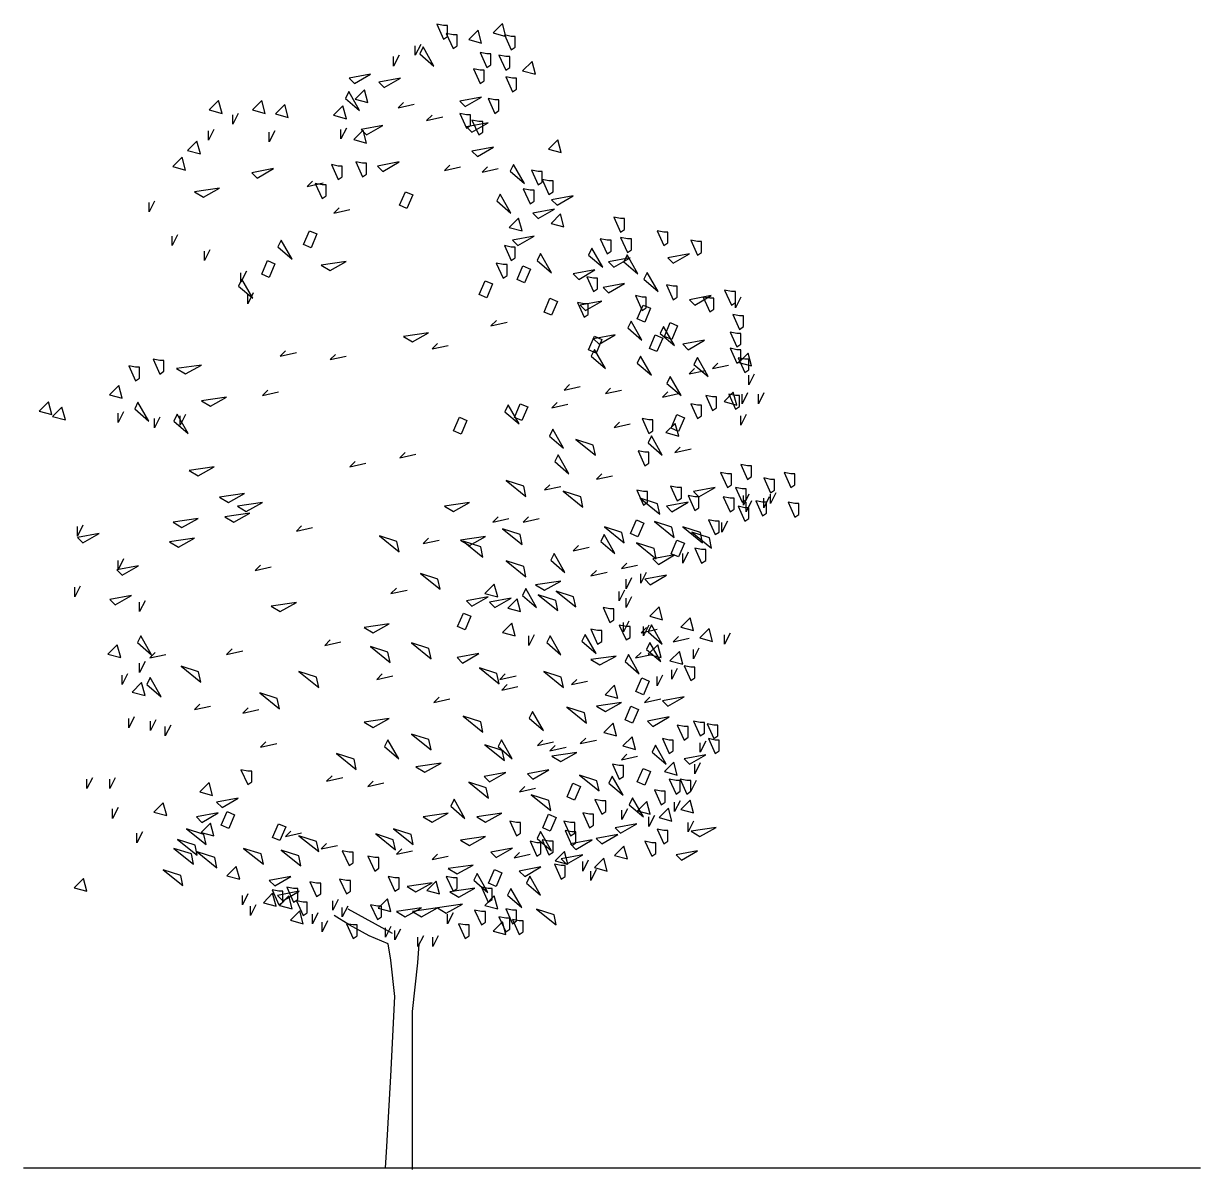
# Model space of a CAD drawing. Header units: millimetres. Extents: x 78 to 127.2, y 151.6 to 179.7.
# Drawn here: x 78 to 90.63, y 166.49 to 178.78 of the extents above; entities that cross this region are included whole.
import ezdxf

# ---------------------------------------------------------------- set-up
doc = ezdxf.new("R2010")
doc.units = ezdxf.units.MM
doc.layers.add('arbre', color=250, linetype='Continuous')

# ---------------------------------------------------------------- blocks, each defined once
blk = doc.blocks.new('arbre1')
at = {"layer": 'arbre'}
for points in [[(221.901, 38.609), (221.973, 38.449), (222.016, 38.478), (222.016, 38.594), (221.973, 38.594)], [(222.379, 38.406), (222.342, 38.543), (222.242, 38.443)], [(222.64, 38.478), (222.603, 38.615), (222.503, 38.515)], [(222.002, 38.507), (222.074, 38.348), (222.118, 38.377), (222.118, 38.493), (222.074, 38.493)], [(222.625, 38.493), (222.698, 38.333), (222.741, 38.362), (222.741, 38.478), (222.698, 38.478)], [(221.752, 38.365), (221.717, 38.291), (221.869, 38.16)], [(222.364, 38.304), (222.437, 38.145), (222.48, 38.174), (222.48, 38.29), (222.437, 38.29)], [(222.567, 38.275), (222.64, 38.116), (222.683, 38.145), (222.683, 38.261), (222.64, 38.261)], [(222.292, 38.131), (222.364, 37.971), (222.408, 38), (222.408, 38.116), (222.364, 38.116)], [(222.959, 38.073), (222.922, 38.21), (222.821, 38.109)], [(220.958, 38.029), (221.016, 37.971), (221.19, 38.073)], [(221.277, 37.986), (221.335, 37.928), (221.509, 38.029)], [(222.64, 38.044), (222.712, 37.884), (222.756, 37.913), (222.756, 38.029), (222.712, 38.029)], [(220.955, 37.887), (220.919, 37.813), (221.072, 37.682)], [(221.161, 37.768), (221.125, 37.906), (221.024, 37.805)], [(219.596, 37.652), (219.559, 37.79), (219.459, 37.689)], [(220.06, 37.652), (220.023, 37.79), (219.923, 37.689)], [(222.147, 37.783), (222.205, 37.725), (222.379, 37.826)], [(222.451, 37.812), (222.524, 37.652), (222.567, 37.681), (222.567, 37.797), (222.524, 37.797)], [(220.306, 37.609), (220.27, 37.746), (220.169, 37.646)], [(220.93, 37.595), (220.893, 37.732), (220.792, 37.631)], [(222.147, 37.652), (222.219, 37.493), (222.263, 37.522), (222.263, 37.638), (222.219, 37.638)], [(221.089, 37.479), (221.147, 37.421), (221.321, 37.522)], [(222.219, 37.508), (222.277, 37.45), (222.451, 37.551)], [(222.277, 37.58), (222.35, 37.421), (222.393, 37.45), (222.393, 37.566), (222.35, 37.566)], [(221.147, 37.334), (221.11, 37.471), (221.01, 37.37)], [(219.364, 37.218), (219.327, 37.355), (219.227, 37.255)], [(222.277, 37.247), (222.335, 37.189), (222.509, 37.29)], [(223.234, 37.232), (223.197, 37.369), (223.097, 37.269)], [(219.205, 37.044), (219.168, 37.181), (219.068, 37.081)], [(221.031, 37.131), (221.103, 36.972), (221.147, 37.001), (221.147, 37.116), (221.103, 37.116)], [(221.263, 37.087), (221.321, 37.03), (221.495, 37.131)], [(219.915, 37.015), (219.973, 36.957), (220.147, 37.059)], [(220.77, 37.102), (220.843, 36.943), (220.886, 36.972), (220.886, 37.087), (220.843, 37.087)], [(222.723, 37.104), (222.688, 37.031), (222.84, 36.899)], [(222.915, 37.044), (222.988, 36.885), (223.031, 36.914), (223.031, 37.03), (222.988, 37.03)], [(220.596, 36.899), (220.669, 36.74), (220.712, 36.769), (220.712, 36.885), (220.669, 36.885)], [(223.031, 36.943), (223.103, 36.783), (223.147, 36.812), (223.147, 36.928), (223.103, 36.928)], [(219.3, 36.81), (219.396, 36.753), (219.569, 36.849)], [(221.5, 36.666), (221.563, 36.812), (221.643, 36.778), (221.58, 36.631)], [(222.579, 36.786), (222.543, 36.712), (222.695, 36.581)], [(222.828, 36.841), (222.901, 36.682), (222.944, 36.711), (222.944, 36.827), (222.901, 36.827)], [(223.132, 36.725), (223.19, 36.667), (223.364, 36.769)], [(222.93, 36.58), (222.988, 36.523), (223.161, 36.624)], [(222.814, 36.392), (222.777, 36.529), (222.676, 36.429)], [(223.263, 36.436), (223.226, 36.573), (223.126, 36.472)], [(223.799, 36.537), (223.872, 36.378), (223.915, 36.407), (223.915, 36.523), (223.872, 36.523)], [(220.471, 36.245), (220.534, 36.392), (220.614, 36.358), (220.551, 36.211)], [(224.263, 36.392), (224.335, 36.233), (224.379, 36.262), (224.379, 36.378), (224.335, 36.378)], [(220.231, 36.293), (220.195, 36.219), (220.347, 36.088)], [(222.712, 36.291), (222.77, 36.233), (222.944, 36.334)], [(223.654, 36.305), (223.727, 36.146), (223.77, 36.175), (223.77, 36.291), (223.727, 36.291)], [(223.872, 36.32), (223.944, 36.16), (223.988, 36.189), (223.988, 36.305), (223.944, 36.305)], [(224.625, 36.291), (224.698, 36.131), (224.741, 36.16), (224.741, 36.276), (224.698, 36.276)], [(222.625, 36.233), (222.698, 36.073), (222.741, 36.102), (222.741, 36.218), (222.698, 36.218)], [(223.013, 36.148), (222.977, 36.075), (223.13, 35.943)], [(223.564, 36.206), (223.528, 36.132), (223.681, 36.001)], [(223.941, 36.134), (223.905, 36.06), (224.058, 35.929)], [(224.379, 36.102), (224.437, 36.044), (224.611, 36.146)], [(220.022, 35.927), (220.084, 36.073), (220.164, 36.039), (220.101, 35.892)], [(220.661, 36.025), (220.757, 35.968), (220.929, 36.063)], [(222.538, 36.044), (222.611, 35.885), (222.654, 35.914), (222.654, 36.03), (222.611, 36.03)], [(222.761, 35.869), (222.824, 36.015), (222.904, 35.981), (222.841, 35.834)], [(223.741, 36.059), (223.799, 36.001), (223.973, 36.102)], [(219.81, 35.873), (219.774, 35.799), (219.927, 35.668)], [(223.364, 35.929), (223.422, 35.871), (223.596, 35.972)], [(223.509, 35.9), (223.582, 35.74), (223.625, 35.769), (223.625, 35.885), (223.582, 35.885)], [(224.158, 35.945), (224.122, 35.872), (224.275, 35.74)], [(222.355, 35.709), (222.418, 35.856), (222.498, 35.822), (222.435, 35.675)], [(223.683, 35.784), (223.741, 35.726), (223.915, 35.827)], [(224.364, 35.813), (224.437, 35.653), (224.48, 35.682), (224.48, 35.798), (224.437, 35.798)], [(224.988, 35.755), (225.06, 35.595), (225.104, 35.624), (225.104, 35.74), (225.06, 35.74)], [(223.051, 35.521), (223.113, 35.668), (223.193, 35.633), (223.131, 35.487)], [(223.408, 35.624), (223.48, 35.465), (223.524, 35.494), (223.524, 35.61), (223.48, 35.61)], [(223.437, 35.595), (223.495, 35.537), (223.669, 35.639)], [(224.031, 35.697), (224.103, 35.537), (224.147, 35.566), (224.147, 35.682), (224.103, 35.682)], [(224.611, 35.653), (224.669, 35.595), (224.843, 35.697)], [(224.756, 35.682), (224.828, 35.523), (224.872, 35.552), (224.872, 35.668), (224.828, 35.668)], [(224.051, 35.449), (224.113, 35.595), (224.193, 35.561), (224.131, 35.414)], [(225.075, 35.494), (225.147, 35.335), (225.19, 35.364), (225.19, 35.479), (225.147, 35.479)], [(223.984, 35.424), (223.949, 35.35), (224.101, 35.219)], [(224.332, 35.366), (224.296, 35.292), (224.449, 35.161)], [(224.341, 35.26), (224.403, 35.407), (224.483, 35.373), (224.42, 35.226)], [(221.542, 35.259), (221.638, 35.201), (221.811, 35.297)], [(223.529, 35.115), (223.592, 35.262), (223.672, 35.228), (223.609, 35.081)], [(223.582, 35.233), (223.64, 35.175), (223.814, 35.277)], [(224.181, 35.13), (224.244, 35.276), (224.324, 35.242), (224.261, 35.096)], [(225.046, 35.306), (225.118, 35.146), (225.161, 35.175), (225.161, 35.291), (225.118, 35.291)], [(223.593, 35.12), (223.557, 35.046), (223.71, 34.915)], [(224.538, 35.175), (224.596, 35.117), (224.77, 35.219)], [(225.046, 35.132), (225.118, 34.972), (225.161, 35.001), (225.161, 35.117), (225.118, 35.117)], [(218.857, 35.016), (218.929, 34.856), (218.973, 34.885), (218.973, 35.001), (218.929, 35.001)], [(224.086, 35.047), (224.05, 34.973), (224.203, 34.842)], [(224.695, 35.033), (224.659, 34.959), (224.811, 34.828)], [(225.133, 35.03), (225.205, 34.871), (225.248, 34.9), (225.248, 35.016), (225.205, 35.016)], [(225.277, 34.943), (225.241, 35.081), (225.14, 34.98)], [(218.596, 34.943), (218.669, 34.784), (218.712, 34.813), (218.712, 34.929), (218.669, 34.929)], [(219.109, 34.914), (219.205, 34.857), (219.377, 34.952)], [(218.524, 34.596), (218.487, 34.733), (218.387, 34.632)], [(224.405, 34.83), (224.369, 34.756), (224.521, 34.625)], [(219.377, 34.569), (219.473, 34.512), (219.645, 34.608)], [(224.785, 34.625), (224.857, 34.465), (224.901, 34.494), (224.901, 34.61), (224.857, 34.61)], [(225.118, 34.523), (225.081, 34.66), (224.981, 34.56)], [(225.031, 34.639), (225.104, 34.48), (225.147, 34.509), (225.147, 34.625), (225.104, 34.625)], [(217.77, 34.422), (217.733, 34.559), (217.633, 34.459)], [(217.915, 34.364), (217.878, 34.501), (217.778, 34.401)], [(218.694, 34.555), (218.659, 34.481), (218.811, 34.35)], [(222.666, 34.526), (222.63, 34.452), (222.782, 34.321)], [(222.732, 34.391), (222.795, 34.538), (222.875, 34.503), (222.812, 34.357)], [(224.625, 34.538), (224.698, 34.378), (224.741, 34.407), (224.741, 34.523), (224.698, 34.523)], [(219.115, 34.424), (219.079, 34.351), (219.231, 34.219)], [(222.08, 34.246), (222.142, 34.393), (222.222, 34.358), (222.16, 34.212)], [(224.103, 34.378), (224.176, 34.219), (224.219, 34.248), (224.219, 34.364), (224.176, 34.364)], [(224.413, 34.275), (224.476, 34.422), (224.556, 34.387), (224.493, 34.241)], [(223.144, 34.265), (223.108, 34.191), (223.26, 34.06)], [(224.495, 34.19), (224.458, 34.327), (224.358, 34.227)], [(223.603, 33.985), (223.579, 34.094), (223.392, 34.155)], [(224.202, 34.192), (224.166, 34.119), (224.318, 33.987)], [(223.202, 33.99), (223.166, 33.916), (223.318, 33.785)], [(224.06, 34.031), (224.132, 33.871), (224.176, 33.9), (224.176, 34.016), (224.132, 34.016)], [(219.243, 33.822), (219.339, 33.765), (219.511, 33.861)], [(225.161, 33.886), (225.234, 33.726), (225.277, 33.755), (225.277, 33.871), (225.234, 33.871)], [(222.855, 33.544), (222.832, 33.653), (222.644, 33.714)], [(224.944, 33.799), (225.017, 33.64), (225.06, 33.669), (225.06, 33.784), (225.017, 33.784)], [(225.408, 33.741), (225.48, 33.582), (225.524, 33.611), (225.524, 33.726), (225.48, 33.726)], [(225.625, 33.799), (225.698, 33.64), (225.741, 33.669), (225.741, 33.784), (225.698, 33.784)], [(223.468, 33.429), (223.445, 33.538), (223.257, 33.599)], [(224.046, 33.611), (224.118, 33.451), (224.161, 33.48), (224.161, 33.596), (224.118, 33.596)], [(224.408, 33.654), (224.48, 33.495), (224.524, 33.524), (224.524, 33.64), (224.48, 33.64)], [(224.654, 33.596), (224.712, 33.538), (224.886, 33.64)], [(225.104, 33.64), (225.176, 33.48), (225.219, 33.509), (225.219, 33.625), (225.176, 33.625)], [(219.569, 33.535), (219.664, 33.478), (219.837, 33.573)], [(219.76, 33.439), (219.856, 33.382), (220.029, 33.478)], [(221.983, 33.439), (222.079, 33.382), (222.251, 33.478)], [(224.292, 33.353), (224.269, 33.462), (224.081, 33.523)], [(224.364, 33.437), (224.422, 33.379), (224.596, 33.48)], [(224.596, 33.553), (224.669, 33.393), (224.712, 33.422), (224.712, 33.538), (224.669, 33.538)], [(224.973, 33.538), (225.046, 33.379), (225.089, 33.408), (225.089, 33.524), (225.046, 33.524)], [(225.321, 33.495), (225.393, 33.335), (225.437, 33.364), (225.437, 33.48), (225.393, 33.48)], [(225.669, 33.48), (225.741, 33.321), (225.785, 33.35), (225.785, 33.466), (225.741, 33.466)], [(219.626, 33.324), (219.722, 33.267), (219.894, 33.363)], [(225.133, 33.437), (225.205, 33.277), (225.248, 33.306), (225.248, 33.422), (225.205, 33.422)], [(219.07, 33.267), (219.166, 33.209), (219.339, 33.305)], [(223.909, 33.046), (223.886, 33.155), (223.698, 33.216)], [(223.978, 33.145), (224.041, 33.292), (224.121, 33.257), (224.058, 33.111)], [(224.446, 33.104), (224.422, 33.213), (224.235, 33.274)], [(224.752, 33.046), (224.729, 33.155), (224.541, 33.216)], [(224.814, 33.292), (224.886, 33.133), (224.93, 33.161), (224.93, 33.277), (224.886, 33.277)], [(218.045, 33.104), (218.103, 33.046), (218.277, 33.147)], [(219.032, 33.056), (219.128, 32.999), (219.3, 33.094)], [(221.495, 32.95), (221.471, 33.06), (221.284, 33.12)], [(222.155, 33.075), (222.251, 33.018), (222.424, 33.114)], [(222.817, 33.027), (222.794, 33.136), (222.606, 33.197)], [(223.695, 33.135), (223.659, 33.061), (223.811, 32.93)], [(224.848, 32.989), (224.825, 33.098), (224.637, 33.159)], [(222.395, 32.893), (222.372, 33.002), (222.184, 33.063)], [(224.254, 32.874), (224.231, 32.983), (224.043, 33.044)], [(224.413, 32.928), (224.476, 33.074), (224.556, 33.04), (224.493, 32.894)], [(224.669, 32.988), (224.741, 32.828), (224.785, 32.857), (224.785, 32.973), (224.741, 32.973)], [(222.855, 32.682), (222.832, 32.791), (222.644, 32.852)], [(223.158, 32.932), (223.122, 32.858), (223.275, 32.727)], [(224.219, 32.872), (224.277, 32.814), (224.451, 32.915)], [(218.466, 32.756), (218.524, 32.698), (218.698, 32.799)], [(221.936, 32.548), (221.912, 32.657), (221.724, 32.718)], [(222.553, 32.466), (222.516, 32.603), (222.416, 32.503)], [(222.96, 32.596), (223.056, 32.539), (223.229, 32.635)], [(224.132, 32.654), (224.19, 32.596), (224.364, 32.698)], [(218.393, 32.437), (218.451, 32.379), (218.625, 32.481)], [(222.219, 32.423), (222.277, 32.365), (222.451, 32.466)], [(222.466, 32.408), (222.524, 32.35), (222.698, 32.452)], [(222.854, 32.555), (222.818, 32.482), (222.971, 32.35)], [(223.2, 32.318), (223.177, 32.428), (222.989, 32.488)], [(223.392, 32.357), (223.368, 32.466), (223.181, 32.527)], [(220.124, 32.367), (220.22, 32.309), (220.393, 32.405)], [(222.799, 32.307), (222.762, 32.444), (222.662, 32.343)], [(223.683, 32.35), (223.756, 32.191), (223.799, 32.22), (223.799, 32.336), (223.756, 32.336)], [(224.321, 32.22), (224.284, 32.357), (224.184, 32.257)], [(222.123, 32.146), (222.186, 32.292), (222.266, 32.258), (222.203, 32.111)], [(224.654, 32.104), (224.617, 32.241), (224.517, 32.141)], [(221.121, 32.137), (221.217, 32.079), (221.389, 32.175)], [(222.741, 32.046), (222.704, 32.183), (222.604, 32.083)], [(223.553, 32.118), (223.625, 31.959), (223.669, 31.988), (223.669, 32.104), (223.625, 32.104)], [(223.857, 32.162), (223.93, 32.003), (223.973, 32.031), (223.973, 32.147), (223.93, 32.147)], [(224.202, 32.164), (224.166, 32.091), (224.318, 31.959)], [(224.857, 31.988), (224.82, 32.125), (224.72, 32.025)], [(218.509, 31.814), (218.472, 31.951), (218.372, 31.851)], [(218.723, 32.048), (218.688, 31.975), (218.84, 31.843)], [(221.84, 31.801), (221.816, 31.91), (221.629, 31.971)], [(223.115, 32.048), (223.079, 31.975), (223.232, 31.843)], [(223.492, 32.063), (223.456, 31.989), (223.608, 31.858)], [(224.187, 31.976), (224.151, 31.902), (224.304, 31.771)], [(224.306, 31.814), (224.27, 31.951), (224.169, 31.851)], [(221.399, 31.763), (221.376, 31.872), (221.188, 31.933)], [(222.118, 31.814), (222.176, 31.756), (222.35, 31.858)], [(223.554, 31.792), (223.65, 31.735), (223.823, 31.83)], [(223.955, 31.846), (223.92, 31.772), (224.072, 31.64)], [(224.538, 31.742), (224.502, 31.879), (224.401, 31.778)], [(219.368, 31.552), (219.344, 31.661), (219.157, 31.722)], [(222.568, 31.533), (222.545, 31.642), (222.357, 31.703)], [(224.553, 31.727), (224.625, 31.568), (224.669, 31.597), (224.669, 31.713), (224.625, 31.713)], [(218.825, 31.599), (218.789, 31.526), (218.942, 31.394)], [(220.633, 31.495), (220.609, 31.604), (220.421, 31.665)], [(223.258, 31.495), (223.234, 31.604), (223.047, 31.665)], [(224.036, 31.45), (224.099, 31.597), (224.179, 31.562), (224.116, 31.416)], [(218.77, 31.409), (218.733, 31.546), (218.633, 31.445)], [(223.843, 31.38), (223.806, 31.517), (223.705, 31.416)], [(220.211, 31.265), (220.188, 31.374), (220, 31.435)], [(223.612, 31.294), (223.708, 31.237), (223.88, 31.332)], [(224.321, 31.351), (224.379, 31.293), (224.553, 31.394)], [(222.926, 31.237), (222.891, 31.163), (223.043, 31.032)], [(223.507, 31.112), (223.483, 31.221), (223.296, 31.282)], [(223.92, 31.146), (223.983, 31.292), (224.063, 31.258), (224, 31.112)], [(221.121, 31.122), (221.217, 31.064), (221.389, 31.16)], [(222.395, 31.016), (222.372, 31.125), (222.184, 31.186)], [(223.828, 30.974), (223.791, 31.111), (223.691, 31.011)], [(224.161, 31.133), (224.219, 31.075), (224.393, 31.177)], [(224.48, 31.09), (224.553, 30.93), (224.596, 30.959), (224.596, 31.075), (224.553, 31.075)], [(224.654, 31.133), (224.727, 30.974), (224.77, 31.003), (224.77, 31.119), (224.727, 31.119)], [(224.799, 31.104), (224.872, 30.945), (224.915, 30.974), (224.915, 31.09), (224.872, 31.09)], [(221.84, 30.824), (221.816, 30.934), (221.629, 30.994)], [(224.031, 30.829), (223.994, 30.966), (223.894, 30.866)], [(224.321, 30.945), (224.393, 30.786), (224.437, 30.815), (224.437, 30.93), (224.393, 30.93)], [(224.814, 30.945), (224.886, 30.786), (224.93, 30.815), (224.93, 30.93), (224.886, 30.93)], [(221.376, 30.933), (221.34, 30.859), (221.492, 30.728)], [(222.625, 30.709), (222.602, 30.819), (222.414, 30.879)], [(222.593, 30.933), (222.557, 30.859), (222.71, 30.728)], [(224.245, 30.875), (224.209, 30.801), (224.362, 30.67)], [(221.035, 30.614), (221.012, 30.723), (220.824, 30.784)], [(223.133, 30.758), (223.229, 30.7), (223.401, 30.796)], [(224.48, 30.554), (224.444, 30.691), (224.343, 30.591)], [(224.553, 30.728), (224.611, 30.67), (224.785, 30.771)], [(219.799, 30.612), (219.872, 30.452), (219.915, 30.481), (219.915, 30.597), (219.872, 30.597)], [(221.676, 30.643), (221.772, 30.585), (221.945, 30.681)], [(222.408, 30.539), (222.466, 30.481), (222.64, 30.583)], [(222.872, 30.568), (222.93, 30.51), (223.103, 30.612)], [(223.785, 30.67), (223.857, 30.51), (223.901, 30.539), (223.901, 30.655), (223.857, 30.655)], [(224.051, 30.48), (224.113, 30.626), (224.193, 30.592), (224.131, 30.445)], [(219.495, 30.336), (219.458, 30.474), (219.358, 30.373)], [(222.453, 30.307), (222.43, 30.416), (222.242, 30.477)], [(223.297, 30.32), (223.36, 30.467), (223.44, 30.432), (223.377, 30.286)], [(223.641, 30.384), (223.618, 30.493), (223.43, 30.554)], [(223.781, 30.542), (223.746, 30.468), (223.898, 30.337)], [(224.393, 30.51), (224.466, 30.351), (224.509, 30.38), (224.509, 30.496), (224.466, 30.496)], [(224.509, 30.51), (224.582, 30.351), (224.625, 30.38), (224.625, 30.496), (224.582, 30.496)], [(219.538, 30.264), (219.596, 30.206), (219.77, 30.308)], [(223.124, 30.173), (223.1, 30.282), (222.913, 30.343)], [(223.999, 30.31), (223.963, 30.236), (224.116, 30.105)], [(224.234, 30.394), (224.306, 30.235), (224.35, 30.264), (224.35, 30.38), (224.306, 30.38)], [(219.002, 30.119), (218.965, 30.256), (218.865, 30.156)], [(222.086, 30.295), (222.05, 30.222), (222.202, 30.09)], [(223.596, 30.293), (223.669, 30.134), (223.712, 30.163), (223.712, 30.279), (223.669, 30.279)], [(224.19, 30.134), (224.154, 30.271), (224.053, 30.17)], [(224.422, 30.061), (224.386, 30.198), (224.285, 30.098)], [(224.654, 30.148), (224.617, 30.285), (224.517, 30.185)], [(219.321, 30.105), (219.379, 30.047), (219.553, 30.148)], [(219.587, 30.016), (219.65, 30.162), (219.73, 30.128), (219.667, 29.982)], [(221.753, 30.106), (221.849, 30.049), (222.021, 30.145)], [(222.328, 30.106), (222.424, 30.049), (222.596, 30.145)], [(222.683, 30.061), (222.756, 29.902), (222.799, 29.931), (222.799, 30.047), (222.756, 30.047)], [(223.036, 29.987), (223.099, 30.133), (223.179, 30.099), (223.116, 29.953)], [(223.263, 30.061), (223.335, 29.902), (223.379, 29.931), (223.379, 30.047), (223.335, 30.047)], [(223.466, 30.148), (223.538, 29.989), (223.582, 30.018), (223.582, 30.134), (223.538, 30.134)], [(219.425, 29.809), (219.402, 29.918), (219.214, 29.979)], [(219.509, 29.902), (219.472, 30.039), (219.372, 29.939)], [(220.138, 29.886), (220.2, 30.032), (220.28, 29.998), (220.217, 29.851)], [(221.648, 29.809), (221.625, 29.918), (221.437, 29.979)], [(223.013, 29.948), (222.977, 29.874), (223.13, 29.743)], [(223.277, 29.96), (223.35, 29.8), (223.393, 29.829), (223.393, 29.945), (223.35, 29.945)], [(223.814, 29.989), (223.872, 29.931), (224.046, 30.032)], [(224.263, 29.974), (224.335, 29.815), (224.379, 29.844), (224.379, 29.96), (224.335, 29.96)], [(224.627, 29.953), (224.723, 29.896), (224.896, 29.992)], [(219.33, 29.694), (219.306, 29.803), (219.118, 29.864)], [(220.633, 29.733), (220.609, 29.842), (220.421, 29.902)], [(221.456, 29.752), (221.433, 29.861), (221.245, 29.922)], [(222.155, 29.857), (222.251, 29.8), (222.424, 29.896)], [(222.901, 29.844), (222.973, 29.685), (223.017, 29.714), (223.017, 29.829), (222.973, 29.829)], [(223.031, 29.858), (223.103, 29.699), (223.147, 29.728), (223.147, 29.844), (223.103, 29.844)], [(223.335, 29.815), (223.393, 29.757), (223.567, 29.858)], [(223.611, 29.873), (223.669, 29.815), (223.843, 29.916)], [(224.132, 29.844), (224.205, 29.685), (224.248, 29.714), (224.248, 29.829), (224.205, 29.829)], [(219.291, 29.598), (219.268, 29.708), (219.08, 29.768)], [(219.54, 29.56), (219.517, 29.669), (219.329, 29.73)], [(220.039, 29.598), (220.015, 29.708), (219.827, 29.768)], [(220.441, 29.579), (220.418, 29.689), (220.23, 29.749)], [(220.886, 29.743), (220.958, 29.583), (221.002, 29.612), (221.002, 29.728), (220.958, 29.728)], [(221.161, 29.685), (221.234, 29.525), (221.277, 29.554), (221.277, 29.67), (221.234, 29.67)], [(222.48, 29.728), (222.538, 29.67), (222.712, 29.771)], [(223.306, 29.598), (223.27, 29.735), (223.169, 29.634)], [(223.234, 29.656), (223.292, 29.598), (223.466, 29.699)], [(223.944, 29.656), (223.907, 29.793), (223.807, 29.692)], [(224.466, 29.699), (224.524, 29.641), (224.698, 29.743)], [(219.785, 29.438), (219.748, 29.575), (219.647, 29.475)], [(222.021, 29.551), (222.117, 29.494), (222.29, 29.589)], [(222.785, 29.525), (222.843, 29.467), (223.017, 29.569)], [(223.161, 29.598), (223.234, 29.438), (223.277, 29.467), (223.277, 29.583), (223.234, 29.583)], [(223.727, 29.525), (223.69, 29.662), (223.59, 29.562)], [(218.147, 29.308), (218.11, 29.445), (218.01, 29.345)], [(219.176, 29.369), (219.153, 29.478), (218.965, 29.539)], [(220.103, 29.424), (220.161, 29.366), (220.335, 29.467)], [(220.857, 29.438), (220.93, 29.279), (220.973, 29.308), (220.973, 29.424), (220.93, 29.424)], [(221.379, 29.467), (221.451, 29.308), (221.495, 29.337), (221.495, 29.453), (221.451, 29.453)], [(222.002, 29.467), (222.074, 29.308), (222.118, 29.337), (222.118, 29.453), (222.074, 29.453)], [(222.332, 29.499), (222.296, 29.425), (222.449, 29.294)], [(222.456, 29.393), (222.519, 29.54), (222.599, 29.505), (222.536, 29.359)], [(222.897, 29.47), (222.862, 29.396), (223.014, 29.265)], [(220.132, 29.322), (220.205, 29.163), (220.248, 29.192), (220.248, 29.308), (220.205, 29.308)], [(220.19, 29.264), (220.248, 29.206), (220.422, 29.308)], [(220.292, 29.351), (220.364, 29.192), (220.408, 29.221), (220.408, 29.337), (220.364, 29.337)], [(220.538, 29.409), (220.611, 29.25), (220.654, 29.279), (220.654, 29.395), (220.611, 29.395)], [(221.581, 29.359), (221.676, 29.302), (221.849, 29.398)], [(221.93, 29.279), (221.893, 29.416), (221.792, 29.316)], [(222.041, 29.302), (222.136, 29.245), (222.309, 29.34)], [(222.379, 29.351), (222.451, 29.192), (222.495, 29.221), (222.495, 29.337), (222.451, 29.337)], [(222.694, 29.339), (222.659, 29.266), (222.811, 29.134)], [(220.176, 29.149), (220.139, 29.286), (220.039, 29.185)], [(220.35, 29.12), (220.313, 29.257), (220.213, 29.156)], [(220.393, 29.206), (220.466, 29.047), (220.509, 29.076), (220.509, 29.192), (220.466, 29.192)], [(221.408, 29.091), (221.371, 29.228), (221.271, 29.127)], [(221.906, 29.13), (222.002, 29.072), (222.175, 29.168)], [(222.553, 29.12), (222.516, 29.257), (222.416, 29.156)], [(220.466, 28.96), (220.429, 29.097), (220.329, 28.997)], [(221.19, 29.163), (221.263, 29.004), (221.306, 29.033), (221.306, 29.149), (221.263, 29.149)], [(221.466, 29.091), (221.561, 29.034), (221.734, 29.13)], [(221.638, 29.091), (221.734, 29.034), (221.906, 29.13)], [(222.306, 29.105), (222.379, 28.946), (222.422, 28.975), (222.422, 29.091), (222.379, 29.091)], [(222.64, 29.12), (222.712, 28.96), (222.756, 28.989), (222.756, 29.105), (222.712, 29.105)], [(223.181, 28.947), (223.158, 29.056), (222.97, 29.117)], [(220.93, 28.96), (221.002, 28.801), (221.045, 28.83), (221.045, 28.946), (221.002, 28.946)], [(222.132, 28.96), (222.205, 28.801), (222.248, 28.83), (222.248, 28.946), (222.205, 28.946)], [(222.64, 28.844), (222.603, 28.981), (222.503, 28.881)], [(222.567, 29.033), (222.64, 28.873), (222.683, 28.902), (222.683, 29.018), (222.64, 29.018)], [(222.712, 29.004), (222.785, 28.844), (222.828, 28.873), (222.828, 28.989), (222.785, 28.989)]]:
    blk.add_lwpolyline(points, close=True, dxfattribs=at)
for points in [[(221.727, 38.391), (221.669, 38.275), (221.669, 38.377)], [(221.495, 38.275), (221.437, 38.16), (221.437, 38.261)], [(221.542, 37.768), (221.485, 37.711), (221.657, 37.749)], [(219.77, 37.652), (219.712, 37.537), (219.712, 37.638)], [(221.849, 37.634), (221.791, 37.577), (221.964, 37.615)], [(219.509, 37.479), (219.451, 37.363), (219.451, 37.464)], [(220.161, 37.464), (220.103, 37.348), (220.103, 37.45)], [(220.93, 37.493), (220.872, 37.377), (220.872, 37.479)], [(222.041, 37.098), (221.983, 37.04), (222.155, 37.079)], [(222.443, 37.079), (222.385, 37.021), (222.558, 37.059)], [(220.565, 36.925), (220.508, 36.868), (220.68, 36.906)], [(218.871, 36.711), (218.814, 36.595), (218.814, 36.696)], [(220.852, 36.638), (220.795, 36.581), (220.967, 36.619)], [(219.118, 36.349), (219.06, 36.233), (219.06, 36.334)], [(219.466, 36.189), (219.408, 36.073), (219.408, 36.175)], [(219.857, 35.958), (219.799, 35.842), (219.799, 35.943)], [(219.929, 35.726), (219.872, 35.61), (219.872, 35.711)], [(225.161, 35.682), (225.104, 35.566), (225.104, 35.668)], [(222.539, 35.431), (222.481, 35.374), (222.654, 35.412)], [(220.278, 35.106), (220.22, 35.048), (220.393, 35.087)], [(221.906, 35.182), (221.849, 35.125), (222.021, 35.163)], [(220.814, 35.067), (220.757, 35.01), (220.929, 35.048)], [(224.666, 34.914), (224.608, 34.857), (224.781, 34.895)], [(224.915, 34.972), (224.857, 34.914), (225.03, 34.952)], [(225.306, 34.856), (225.248, 34.741), (225.248, 34.842)], [(223.324, 34.742), (223.267, 34.684), (223.439, 34.723)], [(220.086, 34.684), (220.029, 34.627), (220.201, 34.665)], [(223.765, 34.703), (223.708, 34.646), (223.88, 34.684)], [(224.378, 34.665), (224.321, 34.608), (224.493, 34.646)], [(225.234, 34.654), (225.176, 34.538), (225.176, 34.639)], [(225.408, 34.654), (225.35, 34.538), (225.35, 34.639)], [(223.19, 34.55), (223.133, 34.493), (223.305, 34.531)], [(218.538, 34.451), (218.48, 34.335), (218.48, 34.436)], [(218.929, 34.393), (218.871, 34.277), (218.871, 34.378)], [(219.205, 34.422), (219.147, 34.306), (219.147, 34.407)], [(225.219, 34.422), (225.161, 34.306), (225.161, 34.407)], [(223.861, 34.34), (223.803, 34.282), (223.976, 34.32)], [(221.561, 34.014), (221.504, 33.956), (221.676, 33.995)], [(224.512, 34.071), (224.455, 34.014), (224.627, 34.052)], [(221.025, 33.918), (220.967, 33.861), (221.14, 33.899)], [(223.669, 33.784), (223.612, 33.727), (223.784, 33.765)], [(223.114, 33.669), (223.056, 33.612), (223.229, 33.65)], [(225.248, 33.567), (225.19, 33.451), (225.19, 33.553)], [(225.277, 33.495), (225.219, 33.379), (225.219, 33.48)], [(225.466, 33.538), (225.408, 33.422), (225.408, 33.524)], [(225.538, 33.582), (225.48, 33.466), (225.48, 33.567)], [(218.103, 33.234), (218.045, 33.118), (218.045, 33.219)], [(220.45, 33.229), (220.393, 33.171), (220.565, 33.209)], [(222.558, 33.324), (222.5, 33.267), (222.673, 33.305)], [(222.884, 33.324), (222.826, 33.267), (222.999, 33.305)], [(225.017, 33.277), (224.959, 33.161), (224.959, 33.263)], [(221.811, 33.094), (221.753, 33.037), (221.926, 33.075)], [(223.42, 33.018), (223.363, 32.96), (223.535, 32.999)], [(218.538, 32.872), (218.48, 32.756), (218.48, 32.857)], [(224.596, 32.944), (224.538, 32.828), (224.538, 32.93)], [(220.009, 32.807), (219.952, 32.75), (220.124, 32.788)], [(223.612, 32.75), (223.554, 32.692), (223.727, 32.731)], [(223.938, 32.826), (223.88, 32.769), (224.053, 32.807)], [(224.147, 32.727), (224.089, 32.611), (224.089, 32.712)], [(218.074, 32.582), (218.016, 32.466), (218.016, 32.568)], [(223.988, 32.669), (223.93, 32.553), (223.93, 32.654)], [(221.466, 32.558), (221.408, 32.501), (221.581, 32.539)], [(223.915, 32.539), (223.857, 32.423), (223.857, 32.524)], [(223.988, 32.466), (223.93, 32.35), (223.93, 32.452)], [(218.77, 32.423), (218.712, 32.307), (218.712, 32.408)], [(223.959, 32.205), (223.901, 32.089), (223.901, 32.191)], [(224.148, 32.137), (224.091, 32.079), (224.263, 32.118)], [(224.176, 32.162), (224.118, 32.046), (224.118, 32.147)], [(225.046, 32.075), (224.988, 31.959), (224.988, 32.06)], [(220.757, 32.003), (220.699, 31.945), (220.872, 31.984)], [(222.944, 32.06), (222.886, 31.945), (222.886, 32.046)], [(224.493, 32.041), (224.436, 31.984), (224.608, 32.022)], [(218.879, 31.869), (218.821, 31.811), (218.994, 31.849)], [(219.703, 31.907), (219.645, 31.849), (219.818, 31.888)], [(224.091, 31.869), (224.033, 31.811), (224.206, 31.849)], [(224.712, 31.916), (224.654, 31.8), (224.654, 31.901)], [(218.77, 31.771), (218.712, 31.655), (218.712, 31.756)], [(224.48, 31.698), (224.422, 31.582), (224.422, 31.684)], [(218.582, 31.64), (218.524, 31.524), (218.524, 31.626)], [(221.312, 31.639), (221.255, 31.581), (221.427, 31.62)], [(222.635, 31.639), (222.577, 31.581), (222.75, 31.62)], [(223.401, 31.581), (223.344, 31.524), (223.516, 31.562)], [(224.321, 31.626), (224.263, 31.51), (224.263, 31.611)], [(222.654, 31.524), (222.596, 31.466), (222.769, 31.505)], [(219.358, 31.313), (219.3, 31.256), (219.473, 31.294)], [(221.926, 31.39), (221.868, 31.332), (222.041, 31.371)], [(224.187, 31.39), (224.129, 31.332), (224.302, 31.371)], [(219.875, 31.275), (219.818, 31.217), (219.99, 31.256)], [(218.654, 31.177), (218.596, 31.061), (218.596, 31.162)], [(218.886, 31.148), (218.828, 31.032), (218.828, 31.133)], [(219.045, 31.09), (218.987, 30.974), (218.987, 31.075)], [(223.497, 30.949), (223.439, 30.892), (223.612, 30.93)], [(220.067, 30.911), (220.009, 30.853), (220.182, 30.892)], [(223.037, 30.93), (222.979, 30.873), (223.152, 30.911)], [(223.171, 30.873), (223.114, 30.815), (223.286, 30.853)], [(224.785, 30.916), (224.727, 30.8), (224.727, 30.901)], [(223.938, 30.777), (223.88, 30.719), (224.053, 30.758)], [(224.727, 30.684), (224.669, 30.568), (224.669, 30.67)], [(218.205, 30.525), (218.147, 30.409), (218.147, 30.51)], [(218.451, 30.525), (218.393, 30.409), (218.393, 30.51)], [(220.776, 30.547), (220.718, 30.49), (220.891, 30.528)], [(221.217, 30.49), (221.159, 30.432), (221.332, 30.47)], [(222.845, 30.432), (222.788, 30.375), (222.96, 30.413)], [(224.683, 30.496), (224.625, 30.38), (224.625, 30.481)], [(218.48, 30.206), (218.422, 30.09), (218.422, 30.192)], [(223.944, 30.192), (223.886, 30.076), (223.886, 30.177)], [(224.509, 30.279), (224.451, 30.163), (224.451, 30.264)], [(224.234, 30.119), (224.176, 30.003), (224.176, 30.105)], [(224.654, 30.061), (224.596, 29.945), (224.596, 30.047)], [(218.741, 29.945), (218.683, 29.829), (218.683, 29.931)], [(220.335, 29.953), (220.278, 29.896), (220.45, 29.934)], [(220.718, 29.819), (220.661, 29.762), (220.833, 29.8)], [(221.523, 29.762), (221.466, 29.704), (221.638, 29.743)], [(221.906, 29.704), (221.849, 29.647), (222.021, 29.685)], [(222.788, 29.723), (222.73, 29.666), (222.903, 29.704)], [(223.524, 29.641), (223.466, 29.525), (223.466, 29.627)], [(223.611, 29.54), (223.553, 29.424), (223.553, 29.525)], [(219.872, 29.279), (219.814, 29.163), (219.814, 29.264)], [(220.843, 29.221), (220.785, 29.105), (220.785, 29.206)], [(219.958, 29.163), (219.9, 29.047), (219.9, 29.149)], [(220.625, 29.076), (220.567, 28.96), (220.567, 29.062)], [(221.35, 26.338), (221.364, 26.57), (221.408, 27.323), (221.451, 28.178), (221.408, 28.569), (221.379, 28.743), (221.176, 28.83), (220.958, 28.946), (220.799, 29.047)], [(220.944, 29.149), (220.886, 29.033), (220.886, 29.134)], [(220.944, 29.12), (221.422, 28.859)], [(222.074, 29.076), (222.016, 28.96), (222.016, 29.062)], [(220.727, 28.989), (220.669, 28.873), (220.669, 28.975)], [(221.408, 28.931), (221.35, 28.815), (221.35, 28.917)], [(221.509, 28.902), (221.451, 28.786), (221.451, 28.888)], [(221.756, 28.83), (221.698, 28.714), (221.698, 28.815)], [(221.915, 28.83), (221.857, 28.714), (221.857, 28.815)], [(221.64, 26.324), (221.64, 27.193), (221.64, 28.019), (221.698, 28.54), (221.712, 28.743)]]:
    blk.add_lwpolyline(points, dxfattribs=at)

msp = doc.modelspace()

# ---------------------------------------------------------------- linework, layer by layer
at = {"layer": 'arbre'}
msp.add_line((77.999, 166.504), (90.625, 166.504), dxfattribs=at)

# ---------------------------------------------------------------- block references
msp.add_blockref('arbre1', (-139.467, 140.162), dxfattribs=at)

doc.saveas('drawing.dxf')
